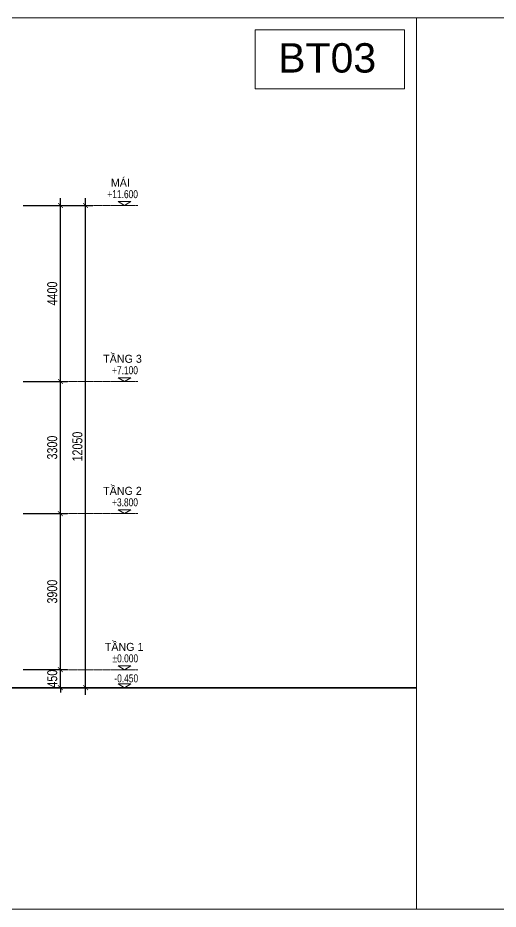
# Model space of a CAD drawing. Header units: millimetres. Extents: x 33748 to 451939, y -263262 to 62681.
# Drawn here: x 389985 to 401991, y -83068 to -60793 of the extents above; entities that cross this region are included whole.
import ezdxf
from ezdxf.enums import TextEntityAlignment as Align

# ---------------------------------------------------------------- set-up
doc = ezdxf.new("R2010")
doc.units = ezdxf.units.MM
doc.header["$PDMODE"] = 98
doc.linetypes.add('CENTER', pattern=[50.8, 31.75, -6.35, 6.35, -6.35])
doc.layers.get('Defpoints').update_dxf_attribs({"color": 202, "lineweight": 13})
for name, color, linetype, lineweight in [('-CENTER', 143, 'CENTER', 13), ('-DIM', 9, 'Continuous', 13), ('-KH', 143, 'Continuous', 13), ('-LINE1', 7, 'Continuous', 18), ('-TEXT', 7, 'Continuous', 15), ('-WALL', 4, 'Continuous', 35)]:
    doc.layers.add(name, color=color, linetype=linetype, lineweight=lineweight)
doc.styles.add('1', font='arial.ttf')
doc.styles.add('AVANH', font='', dxfattribs={"width": 0.8})
doc.styles.add('vnavanth', font='', dxfattribs={"width": 0.8})
doc.styles.get('AVANH').set_extended_font_data('.VnAvantH')
doc.styles.get('vnavanth').set_extended_font_data('.VnAvantH')
doc.dimstyles.new('C_100A3', dxfattribs={"dimscale": 100, "dimtxt": 2.5, "dimasz": 1.2, "dimexe": 1.8, "dimexo": 0, "dimgap": 0.75, "dimtad": 1, "dimdec": 0, "dimzin": 0, "dimdsep": 46, "dimtxsty": 'AVANH', "dimblk": 'ARCHTICK', "dimcen": 0, "dimdle": 1.8, "dimclrd": 256, "dimclre": 256, "dimclrt": 7, "dimadec": 0, "dimazin": 0, "dimtfac": 0.0001, "dimtdec": 0, "dimtix": 1, "dimtmove": 2, "dimatfit": 3, "dimldrblk": 'ARCHTICK', "dimfxl": 1.8, "dimtolj": 1, "dimtzin": 0, "dimarcsym": 0})

# ---------------------------------------------------------------- blocks, each defined once
blk = doc.blocks.new('_ARCHTICK')
at = {"const_width": 0.15}
blk.add_lwpolyline([(-0.5, -0.5), (0.5, 0.5)], dxfattribs=at)
blk = doc.blocks.new('*D707')
at = {"layer": '-DIM', "lineweight": -2, "transparency": 16777216}
for p, q in [((391050, -77263), (391050, -73003)), ((390120, -73183), (391230, -73183)), ((390120, -77083), (391230, -77083))]:
    blk.add_line(p, q, dxfattribs=at)
at = {"layer": 'Defpoints', "color": 0, "transparency": 16777216}
for p in [(390120, -73183), (391050, -73183), (390120, -77083)]:
    blk.add_point(p, dxfattribs=at)
at = {"layer": '-DIM', "lineweight": -2, "transparency": 16777216, "xscale": 120, "yscale": 120, "zscale": 120}
for p, rotation in [((391050, -73183), 90), ((391050, -77083), 270)]:
    blk.add_blockref('_ARCHTICK', p, dxfattribs=dict(at, rotation=rotation))
at = {"layer": '-DIM', "color": 7, "transparency": 16777216, "insert": (390846, -75133), "char_height": 250, "attachment_point": 5, "rotation": 90, "style": 'AVANH'}
blk.add_mtext('\\A1;3900', dxfattribs=at)
blk = doc.blocks.new('*D708')
at = {"layer": '-DIM', "lineweight": -2, "transparency": 16777216}
for p, q in [((391050, -73363), (391050, -69703)), ((390120, -69883), (391230, -69883)), ((390120, -73183), (391230, -73183))]:
    blk.add_line(p, q, dxfattribs=at)
at = {"layer": 'Defpoints', "color": 0, "transparency": 16777216}
for p in [(390120, -69883), (391050, -69883), (390120, -73183)]:
    blk.add_point(p, dxfattribs=at)
at = {"layer": '-DIM', "lineweight": -2, "transparency": 16777216, "xscale": 120, "yscale": 120, "zscale": 120}
for p, rotation in [((391050, -69883), 90), ((391050, -73183), 270)]:
    blk.add_blockref('_ARCHTICK', p, dxfattribs=dict(at, rotation=rotation))
at = {"layer": '-DIM', "color": 7, "transparency": 16777216, "insert": (390846, -71533), "char_height": 250, "attachment_point": 5, "rotation": 90, "style": 'AVANH'}
blk.add_mtext('\\A1;3300', dxfattribs=at)
blk = doc.blocks.new('*D709')
at = {"layer": '-DIM', "lineweight": -2, "transparency": 16777216}
for p, q in [((391050, -77083), (391050, -76963)), ((390120, -77083), (391230, -77083)), ((391050, -77533), (391050, -77083)), ((390120, -77533), (391230, -77533)), ((391050, -77533), (391050, -77653))]:
    blk.add_line(p, q, dxfattribs=at)
at = {"layer": 'Defpoints', "color": 0, "transparency": 16777216}
for p in [(390120, -77083), (391050, -77083), (390120, -77533)]:
    blk.add_point(p, dxfattribs=at)
at = {"layer": '-DIM', "lineweight": -2, "transparency": 16777216, "xscale": 120, "yscale": 120, "zscale": 120}
for p, rotation in [((391050, -77083), 270), ((391050, -77533), 90)]:
    blk.add_blockref('_ARCHTICK', p, dxfattribs=dict(at, rotation=rotation))
at = {"layer": '-DIM', "color": 7, "transparency": 16777216, "insert": (390846, -77308), "char_height": 250, "attachment_point": 5, "rotation": 90, "style": 'AVANH'}
blk.add_mtext('\\A1;450', dxfattribs=at)
blk = doc.blocks.new('*D728')
at = {"layer": '-DIM', "lineweight": -2, "transparency": 16777216}
for p, q in [((390120, -65483), (391230, -65483)), ((391050, -70063), (391050, -65303)), ((390120, -69883), (391230, -69883))]:
    blk.add_line(p, q, dxfattribs=at)
at = {"layer": 'Defpoints', "color": 0, "transparency": 16777216}
for p in [(390120, -65483), (391050, -65483), (390120, -69883)]:
    blk.add_point(p, dxfattribs=at)
at = {"layer": '-DIM', "lineweight": -2, "transparency": 16777216, "xscale": 120, "yscale": 120, "zscale": 120}
for p, rotation in [((391050, -65483), 90), ((391050, -69883), 270)]:
    blk.add_blockref('_ARCHTICK', p, dxfattribs=dict(at, rotation=rotation))
at = {"layer": '-DIM', "color": 7, "transparency": 16777216, "insert": (390846, -67683), "char_height": 250, "attachment_point": 5, "rotation": 90, "style": 'AVANH'}
blk.add_mtext('\\A1;4400', dxfattribs=at)
blk = doc.blocks.new('*D729')
at = {"layer": '-DIM', "lineweight": -2, "transparency": 16777216}
for p, q in [((390120, -65483), (391860, -65483)), ((391680, -77713), (391680, -65303)), ((390120, -77533), (391860, -77533))]:
    blk.add_line(p, q, dxfattribs=at)
at = {"layer": 'Defpoints', "color": 0, "transparency": 16777216}
for p in [(390120, -65483), (391680, -65483), (390120, -77533)]:
    blk.add_point(p, dxfattribs=at)
at = {"layer": '-DIM', "lineweight": -2, "transparency": 16777216, "xscale": 120, "yscale": 120, "zscale": 120}
for p, rotation in [((391680, -65483), 90), ((391680, -77533), 270)]:
    blk.add_blockref('_ARCHTICK', p, dxfattribs=dict(at, rotation=rotation))
at = {"layer": '-DIM', "color": 7, "transparency": 16777216, "insert": (391476, -71508), "char_height": 250, "attachment_point": 5, "rotation": 90, "style": 'AVANH'}
blk.add_mtext('\\A1;12050', dxfattribs=at)

msp = doc.modelspace()

# ---------------------------------------------------------------- linework, layer by layer
at = {"layer": '-CENTER', "ltscale": 0.1}
for p, q in [((392981.3, -65483.2), (390120.3, -65483.2)), ((392981.3, -69883.3), (390120.3, -69883.3)), ((392981.3, -73183.3), (390120.3, -73183.3)), ((392981.3, -77083.3), (390120.3, -77083.3)), ((392981.3, -77533.3), (390120.3, -77533.3))]:
    msp.add_line(p, q, dxfattribs=at)
at = {"layer": '-KH'}
for p, q in [((392799.3, -65483.2), (392499.4, -65483.2)), ((392799.3, -69883.3), (392499.4, -69883.3)), ((392799.3, -73183.3), (392499.4, -73183.3)), ((392799.3, -77083.3), (392499.4, -77083.3)), ((392799.3, -77533.3), (392499.4, -77533.3))]:
    msp.add_line(p, q, dxfattribs=at)
for points in [[(392490.3, -65387.2), (392808.4, -65387.2), (392649.4, -65483.2)], [(392490.3, -69787.3), (392808.4, -69787.3), (392649.4, -69883.3)], [(392490.3, -73087.3), (392808.4, -73087.3), (392649.4, -73183.3)], [(392490.3, -76987.3), (392808.4, -76987.3), (392649.4, -77083.3)], [(392490.3, -77437.3), (392808.4, -77437.3), (392649.4, -77533.3)]]:
    msp.add_lwpolyline(points, close=True, dxfattribs=at)
for points in [[(392649.4, -65483.2), (392649.4, -65387.2), (392490.3, -65387.2), (392649.4, -65483.2)], [(392649.4, -69883.3), (392649.4, -69787.3), (392490.3, -69787.3), (392649.4, -69883.3)], [(392649.4, -73183.3), (392649.4, -73087.3), (392490.3, -73087.3), (392649.4, -73183.3)], [(392649.4, -77083.3), (392649.4, -76987.3), (392490.3, -76987.3), (392649.4, -77083.3)], [(392649.4, -77533.3), (392649.4, -77437.3), (392490.3, -77437.3), (392649.4, -77533.3)]]:
    msp.add_solid(points, dxfattribs=at)
at = {"layer": '-LINE1'}
msp.add_lwpolyline([(399648.4, -61092.3), (395917.2, -61092.3), (395917.2, -62570.1), (399648.4, -62570.1)], close=True, dxfattribs=at)
at = {"layer": '-WALL'}
msp.add_lwpolyline([(399947.2, -77533.3), (368447.2, -77533.3)], dxfattribs=at)
at = {"layer": 'Defpoints'}
for points in [[(368447.2, -83068.4), (399947.2, -83068.4), (399947.2, -60793.4), (368447.2, -60793.4)], [(399947.2, -83068.4), (431447.2, -83068.4), (431447.2, -60793.4), (399947.2, -60793.4)]]:
    msp.add_lwpolyline(points, close=True, dxfattribs=at)

# ---------------------------------------------------------------- texts
at = {"layer": '-TEXT', "color": 4, "style": '1'}
msp.add_text('BT03', height=733.71, dxfattribs=at).set_placement((397716.6, -62381.5), align=Align.BOTTOM_CENTER)
at = {"layer": '-TEXT', "color": 2, "style": 'vnavanth'}
for s, height, p in [('M¸I', 200, (392310.2, -65013.9)), ('TÇNG 3', 200, (392118.7, -69414.1)), ('TÇNG 2', 199.96, (392118.4, -72714.1)), ('TÇNG 1', 199.96, (392159.5, -76614.1))]:
    msp.add_text(s, height=height, dxfattribs=at).set_placement(p)
at = {"layer": '-TEXT', "style": '1', "width": 0.75}
for s, p in [('+11.600', (392224.4, -65299.9)), ('+7.100', (392341, -69700)), ('+3.800', (392341, -73000)), ('%%P0.000', (392352, -76900)), ('-0.450', (392398.6, -77399.9))]:
    msp.add_text(s, height=200, dxfattribs=at).set_placement(p)

# ---------------------------------------------------------------- dimensions: what is measured, and where the dimension line sits
at = {"layer": '-DIM'}
for base, p1, p2, picture, middle in [((391050.5, -65483.2), (390120.3, -69883.3), (390120.3, -65483.2), '*D728', (390846.2, -67683.3)), ((391680.4, -65483.2), (390120.3, -77533.3), (390120.3, -65483.2), '*D729', (391476.2, -71508.3)), ((391050.5, -69883.3), (390120.3, -73183.3), (390120.3, -69883.3), '*D708', (390846.2, -71533.3)), ((391050.5, -73183.3), (390120.3, -77083.3), (390120.3, -73183.3), '*D707', (390846.2, -75133.3)), ((391050.5, -77083.3), (390120.3, -77533.3), (390120.3, -77083.3), '*D709', (390846.2, -77308.3))]:
    dim = msp.add_linear_dim(base=base, p1=p1, p2=p2, angle=90, dimstyle='C_100A3', dxfattribs=at)
    dim.commit()
    dim.dimension.update_dxf_attribs({"geometry": picture, "text_midpoint": middle})

doc.saveas('drawing.dxf')
